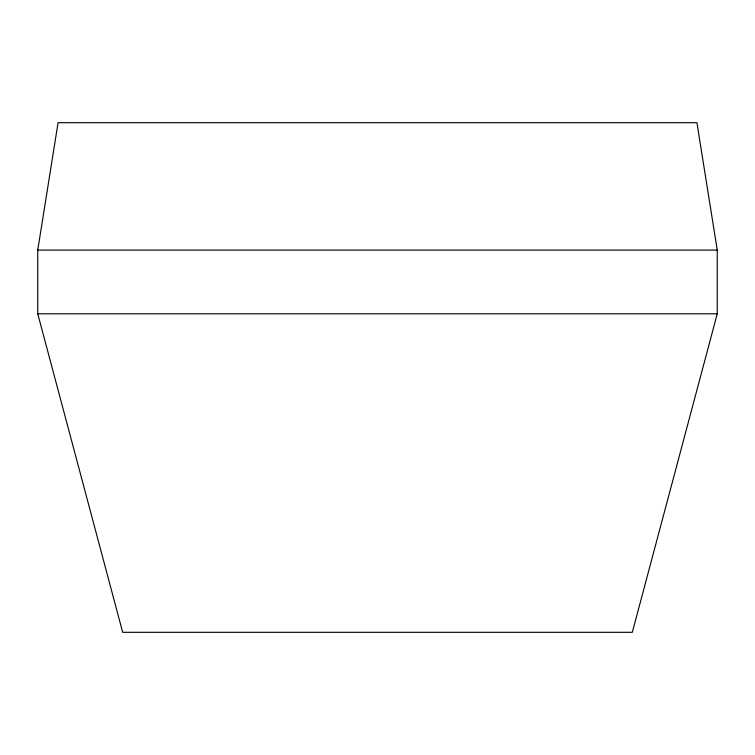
<?xml version="1.0" encoding="UTF-8"?>
<svg xmlns="http://www.w3.org/2000/svg" width="755" height="755" viewBox="0 0 755 755"><rect width="100%" height="100%" fill="white"/><g stroke="black" fill="none" stroke-linecap="round" stroke-linejoin="round"><path stroke-width="1.13" d="M37.75 250.094L58.078 122.688L696.922 122.688L717.25 250.094L717.25 313.797L632.312 632.312L122.688 632.312L37.75 313.797L37.75 250.094L717.25 250.094M37.75 313.797L717.25 313.797"/></g></svg>
